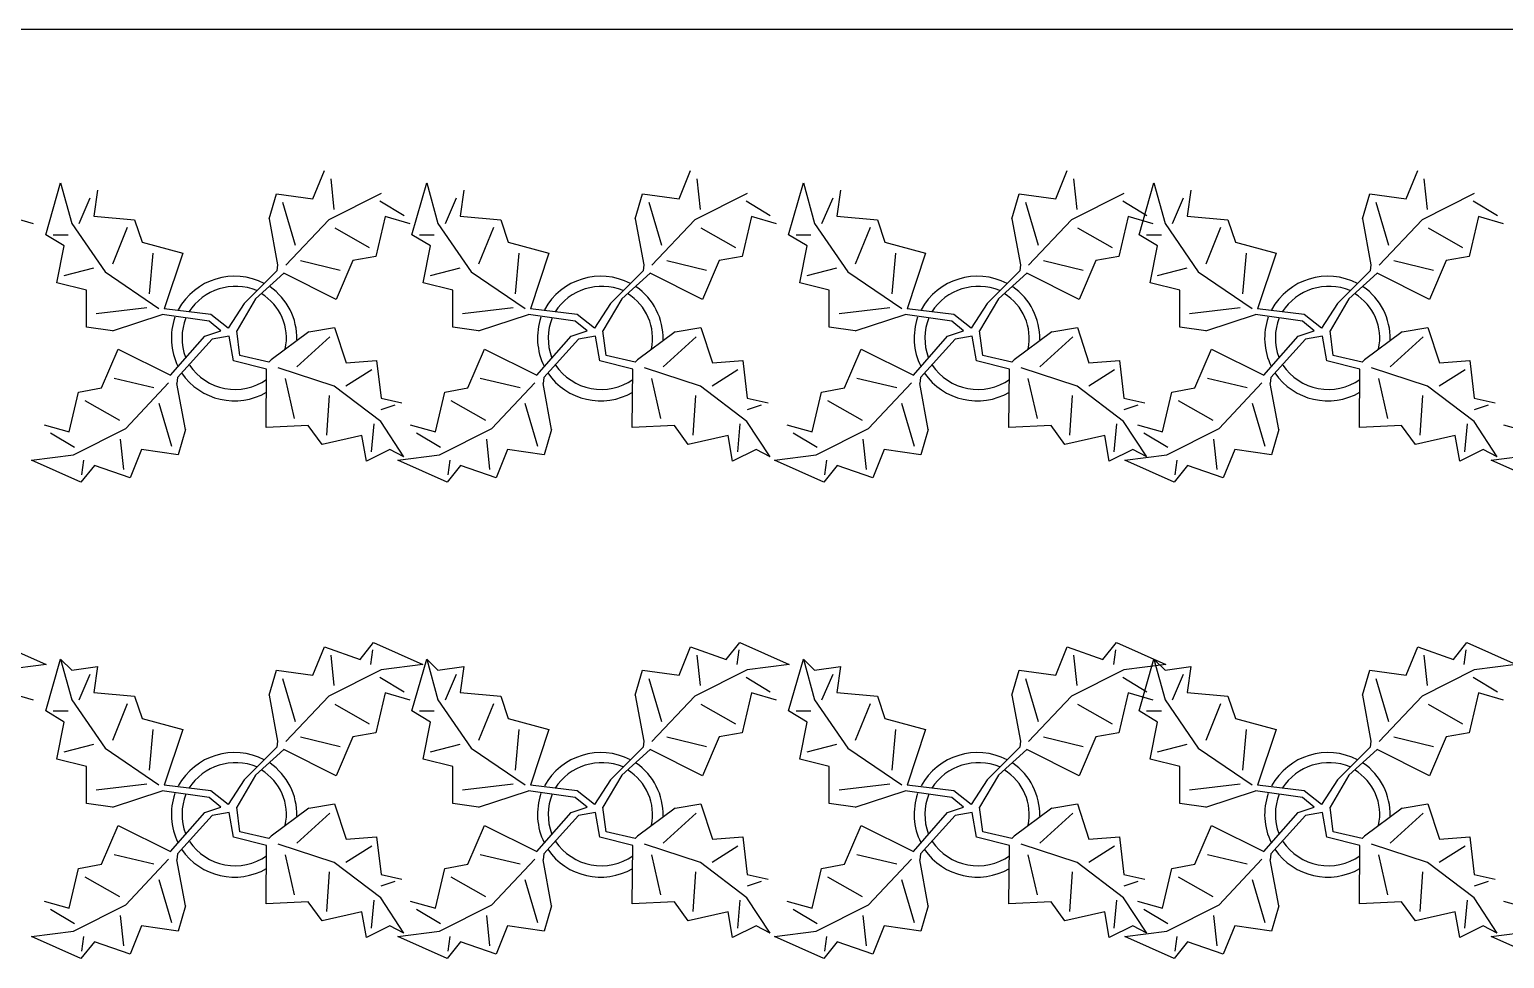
# Model space of a CAD drawing. Header units: inches. Extents: x 8624 to 20537, y 780 to 7738.
# Drawn here: x 10357.3 to 10498.3, y 7224.8 to 7313.6 of the extents above; entities that cross this region are included whole.
import ezdxf

# ---------------------------------------------------------------- set-up
doc = ezdxf.new("R2010")
doc.units = ezdxf.units.IN
doc.header["$MEASUREMENT"] = 0

msp = doc.modelspace()

# ---------------------------------------------------------------- linework, layer by layer
msp.add_line((10573.53, 7313.57), (9162.9, 7313.57))
at = {"color": 114, "linetype": 'Continuous'}
for p, q in [((10384.4, 7297.39), (10385.49, 7300.09)), ((10419.4, 7297.39), (10420.49, 7300.09)), ((10455.4, 7297.39), (10456.49, 7300.09)), ((10488.9, 7297.39), (10489.99, 7300.09)), ((10358.86, 7293.97), (10360.28, 7298.92)), ((10360.28, 7298.92), (10361.34, 7295.03)), ((10386.09, 7299.29), (10386.4, 7296.39)), ((10393.86, 7293.97), (10395.28, 7298.92)), ((10395.28, 7298.92), (10396.34, 7295.03)), ((10421.09, 7299.29), (10421.4, 7296.39)), ((10429.86, 7293.97), (10431.28, 7298.92)), ((10431.28, 7298.92), (10432.34, 7295.03)), ((10457.09, 7299.29), (10457.4, 7296.39)), ((10463.36, 7293.97), (10464.78, 7298.92)), ((10464.78, 7298.92), (10465.84, 7295.03)), ((10490.59, 7299.29), (10490.9, 7296.39)), ((10362.05, 7295.03), (10363.11, 7297.5)), ((10363.81, 7298.21), (10363.46, 7295.73)), ((10380.2, 7295.48), (10380.9, 7297.88)), ((10380.9, 7297.88), (10384.4, 7297.39)), ((10390.9, 7297.9), (10385.9, 7295.39)), ((10390.8, 7297.2), (10393.1, 7295.81)), ((10397.05, 7295.03), (10398.11, 7297.5)), ((10398.81, 7298.21), (10398.46, 7295.73)), ((10415.2, 7295.48), (10415.9, 7297.88)), ((10415.9, 7297.88), (10419.4, 7297.39)), ((10425.9, 7297.9), (10420.9, 7295.39)), ((10425.8, 7297.2), (10428.1, 7295.81)), ((10433.05, 7295.03), (10434.11, 7297.5)), ((10434.81, 7298.21), (10434.46, 7295.73)), ((10451.2, 7295.48), (10451.9, 7297.88)), ((10451.9, 7297.88), (10455.4, 7297.39)), ((10461.9, 7297.9), (10456.9, 7295.39)), ((10461.8, 7297.2), (10464.1, 7295.81)), ((10466.55, 7295.03), (10467.61, 7297.5)), ((10468.31, 7298.21), (10467.96, 7295.73)), ((10484.7, 7295.48), (10485.4, 7297.88)), ((10485.4, 7297.88), (10488.9, 7297.39)), ((10495.4, 7297.9), (10490.4, 7295.39)), ((10495.3, 7297.2), (10497.6, 7295.81)), ((10381.5, 7297.08), (10382.71, 7292.98)), ((10416.5, 7297.08), (10417.71, 7292.98)), ((10452.5, 7297.08), (10453.71, 7292.98)), ((10486, 7297.08), (10487.21, 7292.98)), ((10357.7, 7295.01), (10355.3, 7295.7)), ((10361.34, 7295.03), (10364.52, 7290.43)), ((10363.46, 7295.73), (10367.35, 7295.38)), ((10366.64, 7294.67), (10365.23, 7291.14)), ((10367.35, 7295.38), (10368.06, 7293.26)), ((10380.2, 7295.48), (10381.01, 7291.08)), ((10385.9, 7295.39), (10381.79, 7291.05)), ((10389.81, 7292.7), (10386.51, 7294.59)), ((10391.3, 7295.7), (10390.41, 7291.9)), ((10393.7, 7295.01), (10391.3, 7295.7)), ((10396.34, 7295.03), (10399.52, 7290.43)), ((10398.46, 7295.73), (10402.35, 7295.38)), ((10401.64, 7294.67), (10400.23, 7291.14)), ((10402.35, 7295.38), (10403.06, 7293.26)), ((10415.2, 7295.48), (10416.01, 7291.08)), ((10420.9, 7295.39), (10416.79, 7291.05)), ((10424.81, 7292.7), (10421.51, 7294.59)), ((10426.3, 7295.7), (10425.41, 7291.9)), ((10428.7, 7295.01), (10426.3, 7295.7)), ((10432.34, 7295.03), (10435.52, 7290.43)), ((10434.46, 7295.73), (10438.35, 7295.38)), ((10437.64, 7294.67), (10436.23, 7291.14)), ((10438.35, 7295.38), (10439.06, 7293.26)), ((10451.2, 7295.48), (10452.01, 7291.08)), ((10456.9, 7295.39), (10452.79, 7291.05)), ((10460.81, 7292.7), (10457.51, 7294.59)), ((10462.3, 7295.7), (10461.41, 7291.9)), ((10464.7, 7295.01), (10462.3, 7295.7)), ((10465.84, 7295.03), (10469.02, 7290.43)), ((10467.96, 7295.73), (10471.85, 7295.38)), ((10471.14, 7294.67), (10469.73, 7291.14)), ((10471.85, 7295.38), (10472.56, 7293.26)), ((10484.7, 7295.48), (10485.51, 7291.08)), ((10490.4, 7295.39), (10486.29, 7291.05)), ((10494.31, 7292.7), (10491.01, 7294.59)), ((10495.8, 7295.7), (10494.91, 7291.9)), ((10498.2, 7295.01), (10495.8, 7295.7)), ((10360.63, 7292.91), (10358.86, 7293.97)), ((10359.57, 7293.97), (10360.99, 7293.97)), ((10368.06, 7293.26), (10371.95, 7292.2)), ((10395.63, 7292.91), (10393.86, 7293.97)), ((10394.57, 7293.97), (10395.99, 7293.97)), ((10403.06, 7293.26), (10406.95, 7292.2)), ((10431.63, 7292.91), (10429.86, 7293.97)), ((10430.57, 7293.97), (10431.99, 7293.97)), ((10439.06, 7293.26), (10442.95, 7292.2)), ((10465.13, 7292.91), (10463.36, 7293.97)), ((10464.07, 7293.97), (10465.49, 7293.97)), ((10472.56, 7293.26), (10476.45, 7292.2)), ((10359.92, 7289.37), (10360.63, 7292.91)), ((10368.76, 7288.31), (10369.12, 7292.2)), ((10371.95, 7292.2), (10370.18, 7286.9)), ((10390.41, 7291.9), (10388.21, 7291.5)), ((10394.92, 7289.37), (10395.63, 7292.91)), ((10403.76, 7288.31), (10404.12, 7292.2)), ((10406.95, 7292.2), (10405.18, 7286.9)), ((10425.41, 7291.9), (10423.21, 7291.5)), ((10430.92, 7289.37), (10431.63, 7292.91)), ((10439.76, 7288.31), (10440.12, 7292.2)), ((10442.95, 7292.2), (10441.18, 7286.9)), ((10461.41, 7291.9), (10459.21, 7291.5)), ((10464.42, 7289.37), (10465.13, 7292.91)), ((10473.26, 7288.31), (10473.62, 7292.2)), ((10476.45, 7292.2), (10474.68, 7286.9)), ((10494.91, 7291.9), (10492.71, 7291.5)), ((10360.63, 7290.08), (10363.46, 7290.79)), ((10364.52, 7290.43), (10369.67, 7286.91)), ((10380.95, 7290.51), (10377.83, 7287.39)), ((10378.91, 7287.85), (10381.62, 7290.28)), ((10381.01, 7291.08), (10380.95, 7290.51)), ((10386.62, 7287.79), (10381.62, 7290.28)), ((10383.21, 7291.49), (10387.01, 7290.59)), ((10388.21, 7291.5), (10386.62, 7287.79)), ((10395.63, 7290.08), (10398.46, 7290.79)), ((10399.52, 7290.43), (10404.67, 7286.91)), ((10415.95, 7290.51), (10412.83, 7287.39)), ((10413.91, 7287.85), (10416.62, 7290.28)), ((10416.01, 7291.08), (10415.95, 7290.51)), ((10421.62, 7287.79), (10416.62, 7290.28)), ((10418.21, 7291.49), (10422.01, 7290.59)), ((10423.21, 7291.5), (10421.62, 7287.79)), ((10431.63, 7290.08), (10434.46, 7290.79)), ((10435.52, 7290.43), (10440.67, 7286.91)), ((10451.95, 7290.51), (10448.83, 7287.39)), ((10449.91, 7287.85), (10452.62, 7290.28)), ((10452.01, 7291.08), (10451.95, 7290.51)), ((10457.62, 7287.79), (10452.62, 7290.28)), ((10454.21, 7291.49), (10458.01, 7290.59)), ((10459.21, 7291.5), (10457.62, 7287.79)), ((10465.13, 7290.08), (10467.96, 7290.79)), ((10469.02, 7290.43), (10474.17, 7286.91)), ((10485.45, 7290.51), (10482.33, 7287.39)), ((10483.41, 7287.85), (10486.12, 7290.28)), ((10485.51, 7291.08), (10485.45, 7290.51)), ((10491.12, 7287.79), (10486.12, 7290.28)), ((10487.71, 7291.49), (10491.51, 7290.59)), ((10492.71, 7291.5), (10491.12, 7287.79)), ((10362.75, 7288.66), (10359.92, 7289.37)), ((10397.75, 7288.66), (10394.92, 7289.37)), ((10433.75, 7288.66), (10430.92, 7289.37)), ((10467.25, 7288.66), (10464.42, 7289.37)), ((10362.75, 7285.13), (10362.75, 7288.66)), ((10377.83, 7287.39), (10376.3, 7285.05)), ((10378.91, 7287.85), (10377.11, 7284.79)), ((10397.75, 7285.13), (10397.75, 7288.66)), ((10412.83, 7287.39), (10411.3, 7285.05)), ((10413.91, 7287.85), (10412.11, 7284.79)), ((10433.75, 7285.13), (10433.75, 7288.66)), ((10448.83, 7287.39), (10447.3, 7285.05)), ((10449.91, 7287.85), (10448.11, 7284.79)), ((10467.25, 7285.13), (10467.25, 7288.66)), ((10482.33, 7287.39), (10480.8, 7285.05)), ((10483.41, 7287.85), (10481.61, 7284.79)), ((10368.53, 7286.98), (10363.69, 7286.4)), ((10365.23, 7284.77), (10369.99, 7286.35)), ((10374.47, 7285.7), (10369.99, 7286.35)), ((10374.64, 7286.33), (10370.18, 7286.9)), ((10376.3, 7285.05), (10374.64, 7286.33)), ((10403.53, 7286.98), (10398.69, 7286.4)), ((10400.23, 7284.77), (10404.99, 7286.35)), ((10409.47, 7285.7), (10404.99, 7286.35)), ((10409.64, 7286.33), (10405.18, 7286.9)), ((10411.3, 7285.05), (10409.64, 7286.33)), ((10439.53, 7286.98), (10434.69, 7286.4)), ((10436.23, 7284.77), (10440.99, 7286.35)), ((10445.47, 7285.7), (10440.99, 7286.35)), ((10445.64, 7286.33), (10441.18, 7286.9)), ((10447.3, 7285.05), (10445.64, 7286.33)), ((10473.03, 7286.98), (10468.19, 7286.4)), ((10469.73, 7284.77), (10474.49, 7286.35)), ((10478.97, 7285.7), (10474.49, 7286.35)), ((10479.14, 7286.33), (10474.68, 7286.9)), ((10480.8, 7285.05), (10479.14, 7286.33)), ((10365.23, 7284.77), (10362.75, 7285.13)), ((10374.06, 7284.26), (10375.59, 7284.79)), ((10375.59, 7284.79), (10374.47, 7285.7)), ((10377.42, 7282.44), (10377.11, 7284.79)), ((10384.01, 7284.68), (10380.41, 7282.02)), ((10384.01, 7284.68), (10386.47, 7285.1)), ((10386.47, 7285.1), (10387.57, 7281.74)), ((10400.23, 7284.77), (10397.75, 7285.13)), ((10409.06, 7284.26), (10410.59, 7284.79)), ((10410.59, 7284.79), (10409.47, 7285.7)), ((10412.42, 7282.44), (10412.11, 7284.79)), ((10419.01, 7284.68), (10415.41, 7282.02)), ((10419.01, 7284.68), (10421.47, 7285.1)), ((10421.47, 7285.1), (10422.57, 7281.74)), ((10436.23, 7284.77), (10433.75, 7285.13)), ((10445.06, 7284.26), (10446.59, 7284.79)), ((10446.59, 7284.79), (10445.47, 7285.7)), ((10448.42, 7282.44), (10448.11, 7284.79)), ((10455.01, 7284.68), (10451.41, 7282.02)), ((10455.01, 7284.68), (10457.47, 7285.1)), ((10457.47, 7285.1), (10458.57, 7281.74)), ((10469.73, 7284.77), (10467.25, 7285.13)), ((10478.56, 7284.26), (10480.09, 7284.79)), ((10480.09, 7284.79), (10478.97, 7285.7)), ((10481.92, 7282.44), (10481.61, 7284.79)), ((10488.51, 7284.68), (10484.91, 7282.02)), ((10488.51, 7284.68), (10490.97, 7285.1)), ((10490.97, 7285.1), (10492.07, 7281.74)), ((10370.79, 7280.55), (10374.06, 7284.26)), ((10374.77, 7284), (10371.45, 7280.32)), ((10376.4, 7284.26), (10374.77, 7284)), ((10376.81, 7281.92), (10376.4, 7284.26)), ((10386.02, 7284.21), (10382.87, 7281.33)), ((10405.79, 7280.55), (10409.06, 7284.26)), ((10409.77, 7284), (10406.45, 7280.32)), ((10411.4, 7284.26), (10409.77, 7284)), ((10411.81, 7281.92), (10411.4, 7284.26)), ((10421.02, 7284.21), (10417.87, 7281.33)), ((10441.79, 7280.55), (10445.06, 7284.26)), ((10445.77, 7284), (10442.45, 7280.32)), ((10447.4, 7284.26), (10445.77, 7284)), ((10447.81, 7281.92), (10447.4, 7284.26)), ((10457.02, 7284.21), (10453.87, 7281.33)), ((10475.29, 7280.55), (10478.56, 7284.26)), ((10479.27, 7284), (10475.95, 7280.32)), ((10480.9, 7284.26), (10479.27, 7284)), ((10481.31, 7281.92), (10480.9, 7284.26)), ((10490.52, 7284.21), (10487.37, 7281.33)), ((10364.19, 7279.33), (10365.78, 7283.04)), ((10365.78, 7283.04), (10370.79, 7280.55)), ((10379.96, 7281.13), (10376.81, 7281.92)), ((10377.42, 7282.44), (10377.42, 7282.44)), ((10380.19, 7281.8), (10377.42, 7282.44)), ((10380.41, 7282.02), (10380.19, 7281.8)), ((10387.57, 7281.74), (10390.48, 7281.94)), ((10390.48, 7281.94), (10390.9, 7278.36)), ((10399.19, 7279.33), (10400.78, 7283.04)), ((10400.78, 7283.04), (10405.79, 7280.55)), ((10414.96, 7281.13), (10411.81, 7281.92)), ((10412.42, 7282.44), (10412.42, 7282.44)), ((10415.19, 7281.8), (10412.42, 7282.44)), ((10415.41, 7282.02), (10415.19, 7281.8)), ((10422.57, 7281.74), (10425.48, 7281.94)), ((10425.48, 7281.94), (10425.9, 7278.36)), ((10435.19, 7279.33), (10436.78, 7283.04)), ((10436.78, 7283.04), (10441.79, 7280.55)), ((10450.96, 7281.13), (10447.81, 7281.92)), ((10448.42, 7282.44), (10448.42, 7282.44)), ((10451.19, 7281.8), (10448.42, 7282.44)), ((10451.41, 7282.02), (10451.19, 7281.8)), ((10458.57, 7281.74), (10461.48, 7281.94)), ((10461.48, 7281.94), (10461.9, 7278.36)), ((10468.69, 7279.33), (10470.28, 7283.04)), ((10470.28, 7283.04), (10475.29, 7280.55)), ((10484.46, 7281.13), (10481.31, 7281.92)), ((10481.92, 7282.44), (10481.92, 7282.44)), ((10484.69, 7281.8), (10481.92, 7282.44)), ((10484.91, 7282.02), (10484.69, 7281.8)), ((10492.07, 7281.74), (10494.98, 7281.94)), ((10494.98, 7281.94), (10495.4, 7278.36)), ((10371.45, 7280.32), (10371.39, 7279.75)), ((10379.92, 7275.54), (10379.96, 7281.13)), ((10386.43, 7279.51), (10381.08, 7281.24)), ((10390.02, 7281.05), (10387.55, 7279.51)), ((10406.45, 7280.32), (10406.39, 7279.75)), ((10414.92, 7275.54), (10414.96, 7281.13)), ((10421.43, 7279.51), (10416.08, 7281.24)), ((10425.02, 7281.05), (10422.55, 7279.51)), ((10442.45, 7280.32), (10442.39, 7279.75)), ((10450.92, 7275.54), (10450.96, 7281.13)), ((10457.43, 7279.51), (10452.08, 7281.24)), ((10461.02, 7281.05), (10458.55, 7279.51)), ((10475.95, 7280.32), (10475.89, 7279.75)), ((10484.42, 7275.54), (10484.46, 7281.13)), ((10490.93, 7279.51), (10485.58, 7281.24)), ((10494.52, 7281.05), (10492.05, 7279.51)), ((10361.1, 7275.13), (10361.99, 7278.93)), ((10361.99, 7278.93), (10364.19, 7279.33)), ((10369.19, 7279.35), (10365.39, 7280.24)), ((10366.5, 7275.44), (10370.6, 7279.83)), ((10372.2, 7275.35), (10371.39, 7279.75)), ((10381.74, 7280.22), (10382.61, 7276.41)), ((10390.88, 7276.13), (10386.43, 7279.51)), ((10396.1, 7275.13), (10396.99, 7278.93)), ((10396.99, 7278.93), (10399.19, 7279.33)), ((10404.19, 7279.35), (10400.39, 7280.24)), ((10401.5, 7275.44), (10405.6, 7279.83)), ((10407.2, 7275.35), (10406.39, 7279.75)), ((10416.74, 7280.22), (10417.61, 7276.41)), ((10425.88, 7276.13), (10421.43, 7279.51)), ((10432.1, 7275.13), (10432.99, 7278.93)), ((10432.99, 7278.93), (10435.19, 7279.33)), ((10440.19, 7279.35), (10436.39, 7280.24)), ((10437.5, 7275.44), (10441.6, 7279.83)), ((10443.2, 7275.35), (10442.39, 7279.75)), ((10452.74, 7280.22), (10453.61, 7276.41)), ((10461.88, 7276.13), (10457.43, 7279.51)), ((10465.6, 7275.13), (10466.49, 7278.93)), ((10466.49, 7278.93), (10468.69, 7279.33)), ((10473.69, 7279.35), (10469.89, 7280.24)), ((10471, 7275.44), (10475.1, 7279.83)), ((10476.7, 7275.35), (10475.89, 7279.75)), ((10486.24, 7280.22), (10487.11, 7276.41)), ((10495.38, 7276.13), (10490.93, 7279.51)), ((10362.59, 7278.13), (10365.9, 7276.24)), ((10370.9, 7273.75), (10369.69, 7277.85)), ((10385.73, 7274.82), (10385.98, 7278.62)), ((10392.23, 7277.68), (10390.89, 7277.25)), ((10390.9, 7278.36), (10392.9, 7277.9)), ((10397.59, 7278.13), (10400.9, 7276.24)), ((10405.9, 7273.75), (10404.69, 7277.85)), ((10420.73, 7274.82), (10420.98, 7278.62)), ((10427.23, 7277.68), (10425.89, 7277.25)), ((10425.9, 7278.36), (10427.9, 7277.9)), ((10433.59, 7278.13), (10436.9, 7276.24)), ((10441.9, 7273.75), (10440.69, 7277.85)), ((10456.73, 7274.82), (10456.98, 7278.62)), ((10463.23, 7277.68), (10461.89, 7277.25)), ((10461.9, 7278.36), (10463.9, 7277.9)), ((10467.09, 7278.13), (10470.4, 7276.24)), ((10475.4, 7273.75), (10474.19, 7277.85)), ((10490.23, 7274.82), (10490.48, 7278.62)), ((10496.73, 7277.68), (10495.39, 7277.25)), ((10495.4, 7278.36), (10497.4, 7277.9)), ((10393.09, 7272.76), (10390.88, 7276.13)), ((10428.09, 7272.76), (10425.88, 7276.13)), ((10464.09, 7272.76), (10461.88, 7276.13)), ((10497.59, 7272.76), (10495.38, 7276.13)), ((10358.7, 7275.82), (10361.1, 7275.13)), ((10361.6, 7273.63), (10359.3, 7275.02)), ((10361.5, 7272.93), (10366.5, 7275.44)), ((10372.2, 7275.35), (10371.5, 7272.95)), ((10383.94, 7275.73), (10379.92, 7275.54)), ((10385.27, 7273.93), (10383.94, 7275.73)), ((10389.08, 7274.8), (10385.27, 7273.93)), ((10389.51, 7272.34), (10389.08, 7274.8)), ((10390.21, 7275.91), (10389.96, 7273.23)), ((10393.7, 7275.82), (10396.1, 7275.13)), ((10396.6, 7273.63), (10394.3, 7275.02)), ((10396.5, 7272.93), (10401.5, 7275.44)), ((10407.2, 7275.35), (10406.5, 7272.95)), ((10418.94, 7275.73), (10414.92, 7275.54)), ((10420.27, 7273.93), (10418.94, 7275.73)), ((10424.08, 7274.8), (10420.27, 7273.93)), ((10424.51, 7272.34), (10424.08, 7274.8)), ((10425.21, 7275.91), (10424.96, 7273.23)), ((10429.7, 7275.82), (10432.1, 7275.13)), ((10432.6, 7273.63), (10430.3, 7275.02)), ((10432.5, 7272.93), (10437.5, 7275.44)), ((10443.2, 7275.35), (10442.5, 7272.95)), ((10454.94, 7275.73), (10450.92, 7275.54)), ((10456.27, 7273.93), (10454.94, 7275.73)), ((10460.08, 7274.8), (10456.27, 7273.93)), ((10460.51, 7272.34), (10460.08, 7274.8)), ((10461.21, 7275.91), (10460.96, 7273.23)), ((10463.2, 7275.82), (10465.6, 7275.13)), ((10466.1, 7273.63), (10463.8, 7275.02)), ((10466, 7272.93), (10471, 7275.44)), ((10476.7, 7275.35), (10476, 7272.95)), ((10488.44, 7275.73), (10484.42, 7275.54)), ((10489.77, 7273.93), (10488.44, 7275.73)), ((10493.58, 7274.8), (10489.77, 7273.93)), ((10494.01, 7272.34), (10493.58, 7274.8)), ((10494.71, 7275.91), (10494.46, 7273.23)), ((10498.2, 7275.82), (10500.6, 7275.13)), ((10366.31, 7271.54), (10366, 7274.44)), ((10368, 7273.44), (10366.91, 7270.74)), ((10371.5, 7272.95), (10368, 7273.44)), ((10391.75, 7273.44), (10389.51, 7272.34)), ((10393.09, 7272.76), (10391.75, 7273.44)), ((10401.31, 7271.54), (10401, 7274.44)), ((10403, 7273.44), (10401.91, 7270.74)), ((10406.5, 7272.95), (10403, 7273.44)), ((10426.75, 7273.44), (10424.51, 7272.34)), ((10428.09, 7272.76), (10426.75, 7273.44)), ((10437.31, 7271.54), (10437, 7274.44)), ((10439, 7273.44), (10437.91, 7270.74)), ((10442.5, 7272.95), (10439, 7273.44)), ((10462.75, 7273.44), (10460.51, 7272.34)), ((10464.09, 7272.76), (10462.75, 7273.44)), ((10470.81, 7271.54), (10470.5, 7274.44)), ((10472.5, 7273.44), (10471.41, 7270.74)), ((10476, 7272.95), (10472.5, 7273.44)), ((10496.25, 7273.44), (10494.01, 7272.34)), ((10497.59, 7272.76), (10496.25, 7273.44)), ((10357.5, 7272.42), (10361.5, 7272.93)), ((10362.21, 7270.33), (10357.5, 7272.42)), ((10363.5, 7271.93), (10362.21, 7270.33)), ((10362.31, 7271.03), (10362.5, 7272.43)), ((10366.91, 7270.74), (10363.5, 7271.93)), ((10392.5, 7272.42), (10396.5, 7272.93)), ((10397.21, 7270.33), (10392.5, 7272.42)), ((10398.5, 7271.93), (10397.21, 7270.33)), ((10397.31, 7271.03), (10397.5, 7272.43)), ((10401.91, 7270.74), (10398.5, 7271.93)), ((10428.5, 7272.42), (10432.5, 7272.93)), ((10433.21, 7270.33), (10428.5, 7272.42)), ((10434.5, 7271.93), (10433.21, 7270.33)), ((10433.31, 7271.03), (10433.5, 7272.43)), ((10437.91, 7270.74), (10434.5, 7271.93)), ((10462, 7272.42), (10466, 7272.93)), ((10466.71, 7270.33), (10462, 7272.42)), ((10468, 7271.93), (10466.71, 7270.33)), ((10466.81, 7271.03), (10467, 7272.43)), ((10471.41, 7270.74), (10468, 7271.93)), ((10497, 7272.42), (10501, 7272.93)), ((10501.71, 7270.33), (10497, 7272.42)), ((10354.19, 7255), (10358.9, 7252.91)), ((10388.9, 7253.4), (10390.19, 7255)), ((10390.19, 7255), (10394.9, 7252.91)), ((10423.9, 7253.4), (10425.19, 7255)), ((10425.19, 7255), (10429.9, 7252.91)), ((10459.9, 7253.4), (10461.19, 7255)), ((10461.19, 7255), (10465.9, 7252.91)), ((10493.4, 7253.4), (10494.69, 7255)), ((10494.69, 7255), (10499.4, 7252.91)), ((10384.4, 7251.89), (10385.49, 7254.59)), ((10385.49, 7254.59), (10388.9, 7253.4)), ((10386.09, 7253.79), (10386.4, 7250.89)), ((10390.09, 7254.3), (10389.9, 7252.9)), ((10419.4, 7251.89), (10420.49, 7254.59)), ((10420.49, 7254.59), (10423.9, 7253.4)), ((10421.09, 7253.79), (10421.4, 7250.89)), ((10425.09, 7254.3), (10424.9, 7252.9)), ((10455.4, 7251.89), (10456.49, 7254.59)), ((10456.49, 7254.59), (10459.9, 7253.4)), ((10457.09, 7253.79), (10457.4, 7250.89)), ((10461.09, 7254.3), (10460.9, 7252.9)), ((10488.9, 7251.89), (10489.99, 7254.59)), ((10489.99, 7254.59), (10493.4, 7253.4)), ((10490.59, 7253.79), (10490.9, 7250.89)), ((10494.59, 7254.3), (10494.4, 7252.9)), ((10358.9, 7252.91), (10354.9, 7252.4)), ((10358.86, 7248.47), (10360.28, 7253.42)), ((10360.28, 7253.42), (10361.34, 7249.53)), ((10360.28, 7253.42), (10361.34, 7252.36)), ((10361.34, 7252.36), (10363.81, 7252.71)), ((10363.81, 7252.71), (10363.46, 7250.23)), ((10380.2, 7249.98), (10380.9, 7252.38)), ((10380.9, 7252.38), (10384.4, 7251.89)), ((10390.9, 7252.4), (10385.9, 7249.89)), ((10394.9, 7252.91), (10390.9, 7252.4)), ((10393.86, 7248.47), (10395.28, 7253.42)), ((10395.28, 7253.42), (10396.34, 7249.53)), ((10395.28, 7253.42), (10396.34, 7252.36)), ((10396.34, 7252.36), (10398.81, 7252.71)), ((10398.81, 7252.71), (10398.46, 7250.23)), ((10415.2, 7249.98), (10415.9, 7252.38)), ((10415.9, 7252.38), (10419.4, 7251.89)), ((10425.9, 7252.4), (10420.9, 7249.89)), ((10429.9, 7252.91), (10425.9, 7252.4)), ((10429.86, 7248.47), (10431.28, 7253.42)), ((10431.28, 7253.42), (10432.34, 7249.53)), ((10431.28, 7253.42), (10432.34, 7252.36)), ((10432.34, 7252.36), (10434.81, 7252.71)), ((10434.81, 7252.71), (10434.46, 7250.23)), ((10451.2, 7249.98), (10451.9, 7252.38)), ((10451.9, 7252.38), (10455.4, 7251.89)), ((10461.9, 7252.4), (10456.9, 7249.89)), ((10465.9, 7252.91), (10461.9, 7252.4)), ((10463.36, 7248.47), (10464.78, 7253.42)), ((10464.78, 7253.42), (10465.84, 7249.53)), ((10464.78, 7253.42), (10465.84, 7252.36)), ((10465.84, 7252.36), (10468.31, 7252.71)), ((10468.31, 7252.71), (10467.96, 7250.23)), ((10484.7, 7249.98), (10485.4, 7252.38)), ((10485.4, 7252.38), (10488.9, 7251.89)), ((10495.4, 7252.4), (10490.4, 7249.89)), ((10499.4, 7252.91), (10495.4, 7252.4)), ((10362.05, 7249.53), (10363.11, 7252)), ((10381.5, 7251.58), (10382.71, 7247.48)), ((10390.8, 7251.7), (10393.1, 7250.31)), ((10397.05, 7249.53), (10398.11, 7252)), ((10416.5, 7251.58), (10417.71, 7247.48)), ((10425.8, 7251.7), (10428.1, 7250.31)), ((10433.05, 7249.53), (10434.11, 7252)), ((10452.5, 7251.58), (10453.71, 7247.48)), ((10461.8, 7251.7), (10464.1, 7250.31)), ((10466.55, 7249.53), (10467.61, 7252)), ((10486, 7251.58), (10487.21, 7247.48)), ((10495.3, 7251.7), (10497.6, 7250.31)), ((10357.7, 7249.51), (10355.3, 7250.2)), ((10361.34, 7249.53), (10364.52, 7244.93)), ((10363.46, 7250.23), (10367.35, 7249.88)), ((10367.35, 7249.88), (10368.06, 7247.76)), ((10380.2, 7249.98), (10381.01, 7245.58)), ((10385.9, 7249.89), (10381.79, 7245.55)), ((10391.3, 7250.2), (10390.41, 7246.4)), ((10393.7, 7249.51), (10391.3, 7250.2)), ((10396.34, 7249.53), (10399.52, 7244.93)), ((10398.46, 7250.23), (10402.35, 7249.88)), ((10402.35, 7249.88), (10403.06, 7247.76)), ((10415.2, 7249.98), (10416.01, 7245.58)), ((10420.9, 7249.89), (10416.79, 7245.55)), ((10426.3, 7250.2), (10425.41, 7246.4)), ((10428.7, 7249.51), (10426.3, 7250.2)), ((10432.34, 7249.53), (10435.52, 7244.93)), ((10434.46, 7250.23), (10438.35, 7249.88)), ((10438.35, 7249.88), (10439.06, 7247.76)), ((10451.2, 7249.98), (10452.01, 7245.58)), ((10456.9, 7249.89), (10452.79, 7245.55)), ((10462.3, 7250.2), (10461.41, 7246.4)), ((10464.7, 7249.51), (10462.3, 7250.2)), ((10465.84, 7249.53), (10469.02, 7244.93)), ((10467.96, 7250.23), (10471.85, 7249.88)), ((10471.85, 7249.88), (10472.56, 7247.76)), ((10484.7, 7249.98), (10485.51, 7245.58)), ((10490.4, 7249.89), (10486.29, 7245.55)), ((10495.8, 7250.2), (10494.91, 7246.4)), ((10498.2, 7249.51), (10495.8, 7250.2)), ((10360.63, 7247.41), (10358.86, 7248.47)), ((10359.57, 7248.47), (10360.99, 7248.47)), ((10366.64, 7249.17), (10365.23, 7245.64)), ((10389.81, 7247.2), (10386.51, 7249.09)), ((10395.63, 7247.41), (10393.86, 7248.47)), ((10394.57, 7248.47), (10395.99, 7248.47)), ((10401.64, 7249.17), (10400.23, 7245.64)), ((10424.81, 7247.2), (10421.51, 7249.09)), ((10431.63, 7247.41), (10429.86, 7248.47)), ((10430.57, 7248.47), (10431.99, 7248.47)), ((10437.64, 7249.17), (10436.23, 7245.64)), ((10460.81, 7247.2), (10457.51, 7249.09)), ((10465.13, 7247.41), (10463.36, 7248.47)), ((10464.07, 7248.47), (10465.49, 7248.47)), ((10471.14, 7249.17), (10469.73, 7245.64)), ((10494.31, 7247.2), (10491.01, 7249.09)), ((10359.92, 7243.87), (10360.63, 7247.41)), ((10368.06, 7247.76), (10371.95, 7246.7)), ((10368.76, 7242.81), (10369.12, 7246.7)), ((10371.95, 7246.7), (10370.18, 7241.4)), ((10394.92, 7243.87), (10395.63, 7247.41)), ((10403.06, 7247.76), (10406.95, 7246.7)), ((10403.76, 7242.81), (10404.12, 7246.7)), ((10406.95, 7246.7), (10405.18, 7241.4)), ((10430.92, 7243.87), (10431.63, 7247.41)), ((10439.06, 7247.76), (10442.95, 7246.7)), ((10439.76, 7242.81), (10440.12, 7246.7)), ((10442.95, 7246.7), (10441.18, 7241.4)), ((10464.42, 7243.87), (10465.13, 7247.41)), ((10472.56, 7247.76), (10476.45, 7246.7)), ((10473.26, 7242.81), (10473.62, 7246.7)), ((10476.45, 7246.7), (10474.68, 7241.4)), ((10360.63, 7244.58), (10363.46, 7245.29)), ((10381.01, 7245.58), (10380.95, 7245.01)), ((10383.21, 7245.99), (10387.01, 7245.09)), ((10388.21, 7246), (10386.62, 7242.29)), ((10390.41, 7246.4), (10388.21, 7246)), ((10395.63, 7244.58), (10398.46, 7245.29)), ((10416.01, 7245.58), (10415.95, 7245.01)), ((10418.21, 7245.99), (10422.01, 7245.09)), ((10423.21, 7246), (10421.62, 7242.29)), ((10425.41, 7246.4), (10423.21, 7246)), ((10431.63, 7244.58), (10434.46, 7245.29)), ((10452.01, 7245.58), (10451.95, 7245.01)), ((10454.21, 7245.99), (10458.01, 7245.09)), ((10459.21, 7246), (10457.62, 7242.29)), ((10461.41, 7246.4), (10459.21, 7246)), ((10465.13, 7244.58), (10467.96, 7245.29)), ((10485.51, 7245.58), (10485.45, 7245.01)), ((10487.71, 7245.99), (10491.51, 7245.09)), ((10492.71, 7246), (10491.12, 7242.29)), ((10494.91, 7246.4), (10492.71, 7246)), ((10362.75, 7243.16), (10359.92, 7243.87)), ((10364.52, 7244.93), (10369.67, 7241.41)), ((10380.95, 7245.01), (10377.83, 7241.89)), ((10378.91, 7242.35), (10381.62, 7244.78)), ((10386.62, 7242.29), (10381.62, 7244.78)), ((10397.75, 7243.16), (10394.92, 7243.87)), ((10399.52, 7244.93), (10404.67, 7241.41)), ((10415.95, 7245.01), (10412.83, 7241.89)), ((10413.91, 7242.35), (10416.62, 7244.78)), ((10421.62, 7242.29), (10416.62, 7244.78)), ((10433.75, 7243.16), (10430.92, 7243.87)), ((10435.52, 7244.93), (10440.67, 7241.41)), ((10451.95, 7245.01), (10448.83, 7241.89)), ((10449.91, 7242.35), (10452.62, 7244.78)), ((10457.62, 7242.29), (10452.62, 7244.78)), ((10467.25, 7243.16), (10464.42, 7243.87)), ((10469.02, 7244.93), (10474.17, 7241.41)), ((10485.45, 7245.01), (10482.33, 7241.89)), ((10483.41, 7242.35), (10486.12, 7244.78)), ((10491.12, 7242.29), (10486.12, 7244.78)), ((10362.75, 7239.63), (10362.75, 7243.16)), ((10378.91, 7242.35), (10377.11, 7239.29)), ((10397.75, 7239.63), (10397.75, 7243.16)), ((10413.91, 7242.35), (10412.11, 7239.29)), ((10433.75, 7239.63), (10433.75, 7243.16)), ((10449.91, 7242.35), (10448.11, 7239.29)), ((10467.25, 7239.63), (10467.25, 7243.16)), ((10483.41, 7242.35), (10481.61, 7239.29)), ((10368.53, 7241.48), (10363.69, 7240.9)), ((10365.23, 7239.27), (10369.99, 7240.85)), ((10374.47, 7240.2), (10369.99, 7240.85)), ((10374.64, 7240.83), (10370.18, 7241.4)), ((10376.3, 7239.55), (10374.64, 7240.83)), ((10377.83, 7241.89), (10376.3, 7239.55)), ((10403.53, 7241.48), (10398.69, 7240.9)), ((10400.23, 7239.27), (10404.99, 7240.85)), ((10409.47, 7240.2), (10404.99, 7240.85)), ((10409.64, 7240.83), (10405.18, 7241.4)), ((10411.3, 7239.55), (10409.64, 7240.83)), ((10412.83, 7241.89), (10411.3, 7239.55)), ((10439.53, 7241.48), (10434.69, 7240.9)), ((10436.23, 7239.27), (10440.99, 7240.85)), ((10445.47, 7240.2), (10440.99, 7240.85)), ((10445.64, 7240.83), (10441.18, 7241.4)), ((10447.3, 7239.55), (10445.64, 7240.83)), ((10448.83, 7241.89), (10447.3, 7239.55)), ((10473.03, 7241.48), (10468.19, 7240.9)), ((10469.73, 7239.27), (10474.49, 7240.85)), ((10478.97, 7240.2), (10474.49, 7240.85)), ((10479.14, 7240.83), (10474.68, 7241.4)), ((10480.8, 7239.55), (10479.14, 7240.83)), ((10482.33, 7241.89), (10480.8, 7239.55)), ((10365.23, 7239.27), (10362.75, 7239.63)), ((10375.59, 7239.29), (10374.47, 7240.2)), ((10384.01, 7239.18), (10386.47, 7239.6)), ((10386.47, 7239.6), (10387.57, 7236.24)), ((10400.23, 7239.27), (10397.75, 7239.63)), ((10410.59, 7239.29), (10409.47, 7240.2)), ((10419.01, 7239.18), (10421.47, 7239.6)), ((10421.47, 7239.6), (10422.57, 7236.24)), ((10436.23, 7239.27), (10433.75, 7239.63)), ((10446.59, 7239.29), (10445.47, 7240.2)), ((10455.01, 7239.18), (10457.47, 7239.6)), ((10457.47, 7239.6), (10458.57, 7236.24)), ((10469.73, 7239.27), (10467.25, 7239.63)), ((10480.09, 7239.29), (10478.97, 7240.2)), ((10488.51, 7239.18), (10490.97, 7239.6)), ((10490.97, 7239.6), (10492.07, 7236.24)), ((10370.79, 7235.05), (10374.06, 7238.76)), ((10374.77, 7238.5), (10371.45, 7234.82)), ((10374.06, 7238.76), (10375.59, 7239.29)), ((10376.4, 7238.76), (10374.77, 7238.5)), ((10376.81, 7236.42), (10376.4, 7238.76)), ((10377.42, 7236.94), (10377.11, 7239.29)), ((10384.01, 7239.18), (10380.41, 7236.52)), ((10386.02, 7238.71), (10382.87, 7235.83)), ((10405.79, 7235.05), (10409.06, 7238.76)), ((10409.77, 7238.5), (10406.45, 7234.82)), ((10409.06, 7238.76), (10410.59, 7239.29)), ((10411.4, 7238.76), (10409.77, 7238.5)), ((10411.81, 7236.42), (10411.4, 7238.76)), ((10412.42, 7236.94), (10412.11, 7239.29)), ((10419.01, 7239.18), (10415.41, 7236.52)), ((10421.02, 7238.71), (10417.87, 7235.83)), ((10441.79, 7235.05), (10445.06, 7238.76)), ((10445.77, 7238.5), (10442.45, 7234.82)), ((10445.06, 7238.76), (10446.59, 7239.29)), ((10447.4, 7238.76), (10445.77, 7238.5)), ((10447.81, 7236.42), (10447.4, 7238.76)), ((10448.42, 7236.94), (10448.11, 7239.29)), ((10455.01, 7239.18), (10451.41, 7236.52)), ((10457.02, 7238.71), (10453.87, 7235.83)), ((10475.29, 7235.05), (10478.56, 7238.76)), ((10479.27, 7238.5), (10475.95, 7234.82)), ((10478.56, 7238.76), (10480.09, 7239.29)), ((10480.9, 7238.76), (10479.27, 7238.5)), ((10481.31, 7236.42), (10480.9, 7238.76)), ((10481.92, 7236.94), (10481.61, 7239.29)), ((10488.51, 7239.18), (10484.91, 7236.52)), ((10490.52, 7238.71), (10487.37, 7235.83)), ((10364.19, 7233.83), (10365.78, 7237.54)), ((10365.78, 7237.54), (10370.79, 7235.05)), ((10377.42, 7236.94), (10377.42, 7236.94)), ((10380.19, 7236.3), (10377.42, 7236.94)), ((10399.19, 7233.83), (10400.78, 7237.54)), ((10400.78, 7237.54), (10405.79, 7235.05)), ((10412.42, 7236.94), (10412.42, 7236.94)), ((10415.19, 7236.3), (10412.42, 7236.94)), ((10435.19, 7233.83), (10436.78, 7237.54)), ((10436.78, 7237.54), (10441.79, 7235.05)), ((10448.42, 7236.94), (10448.42, 7236.94)), ((10451.19, 7236.3), (10448.42, 7236.94)), ((10468.69, 7233.83), (10470.28, 7237.54)), ((10470.28, 7237.54), (10475.29, 7235.05)), ((10481.92, 7236.94), (10481.92, 7236.94)), ((10484.69, 7236.3), (10481.92, 7236.94)), ((10379.96, 7235.63), (10376.81, 7236.42)), ((10379.92, 7230.04), (10379.96, 7235.63)), ((10380.41, 7236.52), (10380.19, 7236.3)), ((10386.43, 7234.01), (10381.08, 7235.74)), ((10390.02, 7235.55), (10387.55, 7234.01)), ((10387.57, 7236.24), (10390.48, 7236.44)), ((10390.48, 7236.44), (10390.9, 7232.86)), ((10414.96, 7235.63), (10411.81, 7236.42)), ((10414.92, 7230.04), (10414.96, 7235.63)), ((10415.41, 7236.52), (10415.19, 7236.3)), ((10421.43, 7234.01), (10416.08, 7235.74)), ((10425.02, 7235.55), (10422.55, 7234.01)), ((10422.57, 7236.24), (10425.48, 7236.44)), ((10425.48, 7236.44), (10425.9, 7232.86)), ((10450.96, 7235.63), (10447.81, 7236.42)), ((10450.92, 7230.04), (10450.96, 7235.63)), ((10451.41, 7236.52), (10451.19, 7236.3)), ((10457.43, 7234.01), (10452.08, 7235.74)), ((10461.02, 7235.55), (10458.55, 7234.01)), ((10458.57, 7236.24), (10461.48, 7236.44)), ((10461.48, 7236.44), (10461.9, 7232.86)), ((10484.46, 7235.63), (10481.31, 7236.42)), ((10484.42, 7230.04), (10484.46, 7235.63)), ((10484.91, 7236.52), (10484.69, 7236.3)), ((10490.93, 7234.01), (10485.58, 7235.74)), ((10494.52, 7235.55), (10492.05, 7234.01)), ((10492.07, 7236.24), (10494.98, 7236.44)), ((10494.98, 7236.44), (10495.4, 7232.86)), ((10361.99, 7233.43), (10364.19, 7233.83)), ((10369.19, 7233.85), (10365.39, 7234.74)), ((10366.5, 7229.94), (10370.6, 7234.33)), ((10371.45, 7234.82), (10371.39, 7234.25)), ((10372.2, 7229.85), (10371.39, 7234.25)), ((10381.74, 7234.72), (10382.61, 7230.91)), ((10390.88, 7230.63), (10386.43, 7234.01)), ((10396.99, 7233.43), (10399.19, 7233.83)), ((10404.19, 7233.85), (10400.39, 7234.74)), ((10401.5, 7229.94), (10405.6, 7234.33)), ((10406.45, 7234.82), (10406.39, 7234.25)), ((10407.2, 7229.85), (10406.39, 7234.25)), ((10416.74, 7234.72), (10417.61, 7230.91)), ((10425.88, 7230.63), (10421.43, 7234.01)), ((10432.99, 7233.43), (10435.19, 7233.83)), ((10440.19, 7233.85), (10436.39, 7234.74)), ((10437.5, 7229.94), (10441.6, 7234.33)), ((10442.45, 7234.82), (10442.39, 7234.25)), ((10443.2, 7229.85), (10442.39, 7234.25)), ((10452.74, 7234.72), (10453.61, 7230.91)), ((10461.88, 7230.63), (10457.43, 7234.01)), ((10466.49, 7233.43), (10468.69, 7233.83)), ((10473.69, 7233.85), (10469.89, 7234.74)), ((10471, 7229.94), (10475.1, 7234.33)), ((10475.95, 7234.82), (10475.89, 7234.25)), ((10476.7, 7229.85), (10475.89, 7234.25)), ((10486.24, 7234.72), (10487.11, 7230.91)), ((10495.38, 7230.63), (10490.93, 7234.01)), ((10361.1, 7229.63), (10361.99, 7233.43)), ((10362.59, 7232.63), (10365.9, 7230.74)), ((10370.9, 7228.25), (10369.69, 7232.35)), ((10385.73, 7229.32), (10385.98, 7233.12)), ((10390.9, 7232.86), (10392.9, 7232.4)), ((10396.1, 7229.63), (10396.99, 7233.43)), ((10397.59, 7232.63), (10400.9, 7230.74)), ((10405.9, 7228.25), (10404.69, 7232.35)), ((10420.73, 7229.32), (10420.98, 7233.12)), ((10425.9, 7232.86), (10427.9, 7232.4)), ((10432.1, 7229.63), (10432.99, 7233.43)), ((10433.59, 7232.63), (10436.9, 7230.74)), ((10441.9, 7228.25), (10440.69, 7232.35)), ((10456.73, 7229.32), (10456.98, 7233.12)), ((10461.9, 7232.86), (10463.9, 7232.4)), ((10465.6, 7229.63), (10466.49, 7233.43)), ((10467.09, 7232.63), (10470.4, 7230.74)), ((10475.4, 7228.25), (10474.19, 7232.35)), ((10490.23, 7229.32), (10490.48, 7233.12)), ((10495.4, 7232.86), (10497.4, 7232.4)), ((10392.23, 7232.18), (10390.89, 7231.75)), ((10427.23, 7232.18), (10425.89, 7231.75)), ((10463.23, 7232.18), (10461.89, 7231.75)), ((10496.73, 7232.18), (10495.39, 7231.75)), ((10358.7, 7230.32), (10361.1, 7229.63)), ((10361.6, 7228.13), (10359.3, 7229.52)), ((10361.5, 7227.43), (10366.5, 7229.94)), ((10372.2, 7229.85), (10371.5, 7227.45)), ((10383.94, 7230.23), (10379.92, 7230.04)), ((10385.27, 7228.43), (10383.94, 7230.23)), ((10390.21, 7230.41), (10389.96, 7227.73)), ((10393.09, 7227.26), (10390.88, 7230.63)), ((10393.7, 7230.32), (10396.1, 7229.63)), ((10396.6, 7228.13), (10394.3, 7229.52)), ((10396.5, 7227.43), (10401.5, 7229.94)), ((10407.2, 7229.85), (10406.5, 7227.45)), ((10418.94, 7230.23), (10414.92, 7230.04)), ((10420.27, 7228.43), (10418.94, 7230.23)), ((10425.21, 7230.41), (10424.96, 7227.73)), ((10428.09, 7227.26), (10425.88, 7230.63)), ((10429.7, 7230.32), (10432.1, 7229.63)), ((10432.6, 7228.13), (10430.3, 7229.52)), ((10432.5, 7227.43), (10437.5, 7229.94)), ((10443.2, 7229.85), (10442.5, 7227.45)), ((10454.94, 7230.23), (10450.92, 7230.04)), ((10456.27, 7228.43), (10454.94, 7230.23)), ((10461.21, 7230.41), (10460.96, 7227.73)), ((10464.09, 7227.26), (10461.88, 7230.63)), ((10463.2, 7230.32), (10465.6, 7229.63)), ((10466.1, 7228.13), (10463.8, 7229.52)), ((10466, 7227.43), (10471, 7229.94)), ((10476.7, 7229.85), (10476, 7227.45)), ((10488.44, 7230.23), (10484.42, 7230.04)), ((10489.77, 7228.43), (10488.44, 7230.23)), ((10494.71, 7230.41), (10494.46, 7227.73)), ((10497.59, 7227.26), (10495.38, 7230.63)), ((10498.2, 7230.32), (10500.6, 7229.63)), ((10366.31, 7226.04), (10366, 7228.94)), ((10389.08, 7229.3), (10385.27, 7228.43)), ((10389.51, 7226.84), (10389.08, 7229.3)), ((10401.31, 7226.04), (10401, 7228.94)), ((10424.08, 7229.3), (10420.27, 7228.43)), ((10424.51, 7226.84), (10424.08, 7229.3)), ((10437.31, 7226.04), (10437, 7228.94)), ((10460.08, 7229.3), (10456.27, 7228.43)), ((10460.51, 7226.84), (10460.08, 7229.3)), ((10470.81, 7226.04), (10470.5, 7228.94)), ((10493.58, 7229.3), (10489.77, 7228.43)), ((10494.01, 7226.84), (10493.58, 7229.3)), ((10357.5, 7226.92), (10361.5, 7227.43)), ((10362.21, 7224.83), (10357.5, 7226.92)), ((10362.31, 7225.53), (10362.5, 7226.93)), ((10368, 7227.94), (10366.91, 7225.24)), ((10371.5, 7227.45), (10368, 7227.94)), ((10391.75, 7227.94), (10389.51, 7226.84)), ((10393.09, 7227.26), (10391.75, 7227.94)), ((10392.5, 7226.92), (10396.5, 7227.43)), ((10397.21, 7224.83), (10392.5, 7226.92)), ((10397.31, 7225.53), (10397.5, 7226.93)), ((10403, 7227.94), (10401.91, 7225.24)), ((10406.5, 7227.45), (10403, 7227.94)), ((10426.75, 7227.94), (10424.51, 7226.84)), ((10428.09, 7227.26), (10426.75, 7227.94)), ((10428.5, 7226.92), (10432.5, 7227.43)), ((10433.21, 7224.83), (10428.5, 7226.92)), ((10433.31, 7225.53), (10433.5, 7226.93)), ((10439, 7227.94), (10437.91, 7225.24)), ((10442.5, 7227.45), (10439, 7227.94)), ((10462.75, 7227.94), (10460.51, 7226.84)), ((10462, 7226.92), (10466, 7227.43)), ((10466.71, 7224.83), (10462, 7226.92)), ((10464.09, 7227.26), (10462.75, 7227.94)), ((10466.81, 7225.53), (10467, 7226.93)), ((10472.5, 7227.94), (10471.41, 7225.24)), ((10476, 7227.45), (10472.5, 7227.94)), ((10496.25, 7227.94), (10494.01, 7226.84)), ((10497.59, 7227.26), (10496.25, 7227.94)), ((10497, 7226.92), (10501, 7227.43)), ((10501.71, 7224.83), (10497, 7226.92)), ((10363.5, 7226.43), (10362.21, 7224.83)), ((10366.91, 7225.24), (10363.5, 7226.43)), ((10398.5, 7226.43), (10397.21, 7224.83)), ((10401.91, 7225.24), (10398.5, 7226.43)), ((10434.5, 7226.43), (10433.21, 7224.83)), ((10437.91, 7225.24), (10434.5, 7226.43)), ((10468, 7226.43), (10466.71, 7224.83)), ((10471.41, 7225.24), (10468, 7226.43))]:
    msp.add_line(p, q, dxfattribs=at)
for centre, radius, start, end in [((10376.91, 7283.85), 6.15, 62.5812, 151.2714), ((10377, 7283.74), 5.29, 67.3711, 147.472), ((10376.86, 7284.07), 6, 358.6147, 55.1169), ((10411.91, 7283.85), 6.15, 62.5812, 151.2714), ((10412, 7283.74), 5.29, 67.3711, 147.472), ((10411.86, 7284.07), 6, 358.6147, 55.1169), ((10447.91, 7283.85), 6.15, 62.5812, 151.2714), ((10448, 7283.74), 5.29, 67.3711, 147.472), ((10447.86, 7284.07), 6, 358.6147, 55.1169), ((10481.41, 7283.85), 6.15, 62.5812, 151.2714), ((10481.5, 7283.74), 5.29, 67.3711, 147.472), ((10481.36, 7284.07), 6, 358.6147, 55.1169), ((10376.86, 7284.07), 5, 348.1647, 58.6725), ((10411.86, 7284.07), 5, 348.1647, 58.6725), ((10447.86, 7284.07), 5, 348.1647, 58.6725), ((10481.36, 7284.07), 5, 348.1647, 58.6725), ((10376.99, 7284.1), 6.13, 161.2017, 206.0918), ((10377.16, 7284.07), 5.28, 158.4094, 200.0301), ((10411.99, 7284.1), 6.13, 161.2017, 206.0918), ((10412.16, 7284.07), 5.28, 158.4094, 200.0301), ((10447.99, 7284.1), 6.13, 161.2017, 206.0918), ((10448.16, 7284.07), 5.28, 158.4094, 200.0301), ((10481.49, 7284.1), 6.13, 161.2017, 206.0918), ((10481.66, 7284.07), 5.28, 158.4094, 200.0301), ((10376.89, 7284.23), 6.13, 214.3757, 300.1028), ((10376.95, 7284.44), 5.25, 213.8219, 304.9414), ((10411.89, 7284.23), 6.13, 214.3757, 300.1028), ((10411.95, 7284.44), 5.25, 213.8219, 304.9414), ((10447.89, 7284.23), 6.13, 214.3757, 300.1028), ((10447.95, 7284.44), 5.25, 213.8219, 304.9414), ((10481.39, 7284.23), 6.13, 214.3757, 300.1028), ((10481.45, 7284.44), 5.25, 213.8219, 304.9414), ((10376.91, 7238.35), 6.15, 62.5812, 151.2714), ((10411.91, 7238.35), 6.15, 62.5812, 151.2714), ((10447.91, 7238.35), 6.15, 62.5812, 151.2714), ((10481.41, 7238.35), 6.15, 62.5812, 151.2714), ((10377, 7238.24), 5.29, 67.3711, 147.472), ((10376.86, 7238.57), 5, 348.1647, 58.6725), ((10376.86, 7238.57), 6, 358.6147, 55.1169), ((10412, 7238.24), 5.29, 67.3711, 147.472), ((10411.86, 7238.57), 5, 348.1647, 58.6725), ((10411.86, 7238.57), 6, 358.6147, 55.1169), ((10448, 7238.24), 5.29, 67.3711, 147.472), ((10447.86, 7238.57), 5, 348.1647, 58.6725), ((10447.86, 7238.57), 6, 358.6147, 55.1169), ((10481.5, 7238.24), 5.29, 67.3711, 147.472), ((10481.36, 7238.57), 5, 348.1647, 58.6725), ((10481.36, 7238.57), 6, 358.6147, 55.1169), ((10376.99, 7238.6), 6.13, 161.2017, 206.0918), ((10377.16, 7238.57), 5.28, 158.4094, 200.0301), ((10411.99, 7238.6), 6.13, 161.2017, 206.0918), ((10412.16, 7238.57), 5.28, 158.4094, 200.0301), ((10447.99, 7238.6), 6.13, 161.2017, 206.0918), ((10448.16, 7238.57), 5.28, 158.4094, 200.0301), ((10481.49, 7238.6), 6.13, 161.2017, 206.0918), ((10481.66, 7238.57), 5.28, 158.4094, 200.0301), ((10376.89, 7238.73), 6.13, 214.3757, 300.1028), ((10376.95, 7238.94), 5.25, 213.8219, 304.9414), ((10411.89, 7238.73), 6.13, 214.3757, 300.1028), ((10411.95, 7238.94), 5.25, 213.8219, 304.9414), ((10447.89, 7238.73), 6.13, 214.3757, 300.1028), ((10447.95, 7238.94), 5.25, 213.8219, 304.9414), ((10481.39, 7238.73), 6.13, 214.3757, 300.1028), ((10481.45, 7238.94), 5.25, 213.8219, 304.9414)]:
    msp.add_arc(centre, radius, start, end, dxfattribs=at)

doc.saveas('drawing.dxf')
